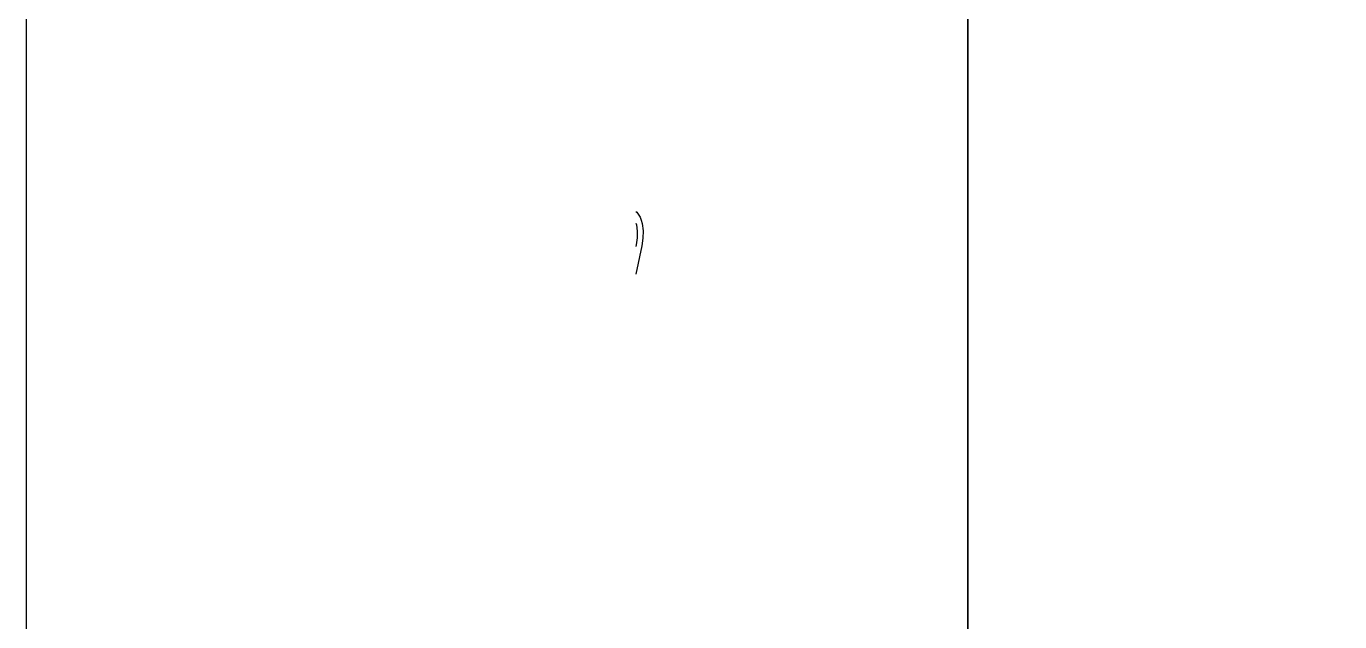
# Model space of a CAD drawing. Header units: metres. Extents: x -28000 to -24000, y -105000 to -102000.
# Drawn here: x -28000 to -26884, y -103188 to -102682 of the extents above; entities that cross this region are included whole.
import ezdxf

# ---------------------------------------------------------------- set-up
doc = ezdxf.new("R2010")
doc.units = ezdxf.units.M
doc.header["$LTSCALE"] = 2.5
doc.layers.add('図郭', color=7, linetype='Continuous')
doc.layers.add('道路', color=7, linetype='Continuous')

msp = doc.modelspace()

# ---------------------------------------------------------------- linework, layer by layer
at = {"layer": '図郭'}
for points in [[(-28000, -103200), (-27200, -103200), (-27200, -102600), (-28000, -102600)], [(-27200, -103200), (-26400, -103200), (-26400, -102600), (-27200, -102600)]]:
    msp.add_lwpolyline(points, close=True, dxfattribs=at)
at = {"layer": '道路'}
for points in [[(-27482.1, -102839.1), (-27481.4, -102839.8), (-27478.5, -102843.9), (-27477.6, -102846.5)], [(-27477.6, -102846.5), (-27476.7, -102849.3), (-27475.9, -102855.6), (-27476.1, -102861.7), (-27477.1, -102868.3), (-27482.1, -102892.4)], [(-27482.1, -102848.9), (-27481.6, -102850.4), (-27480.9, -102855.8), (-27481.1, -102861.4), (-27481.9, -102867.5), (-27482.1, -102868.8)]]:
    msp.add_lwpolyline(points, dxfattribs=at)

doc.saveas('drawing.dxf')
